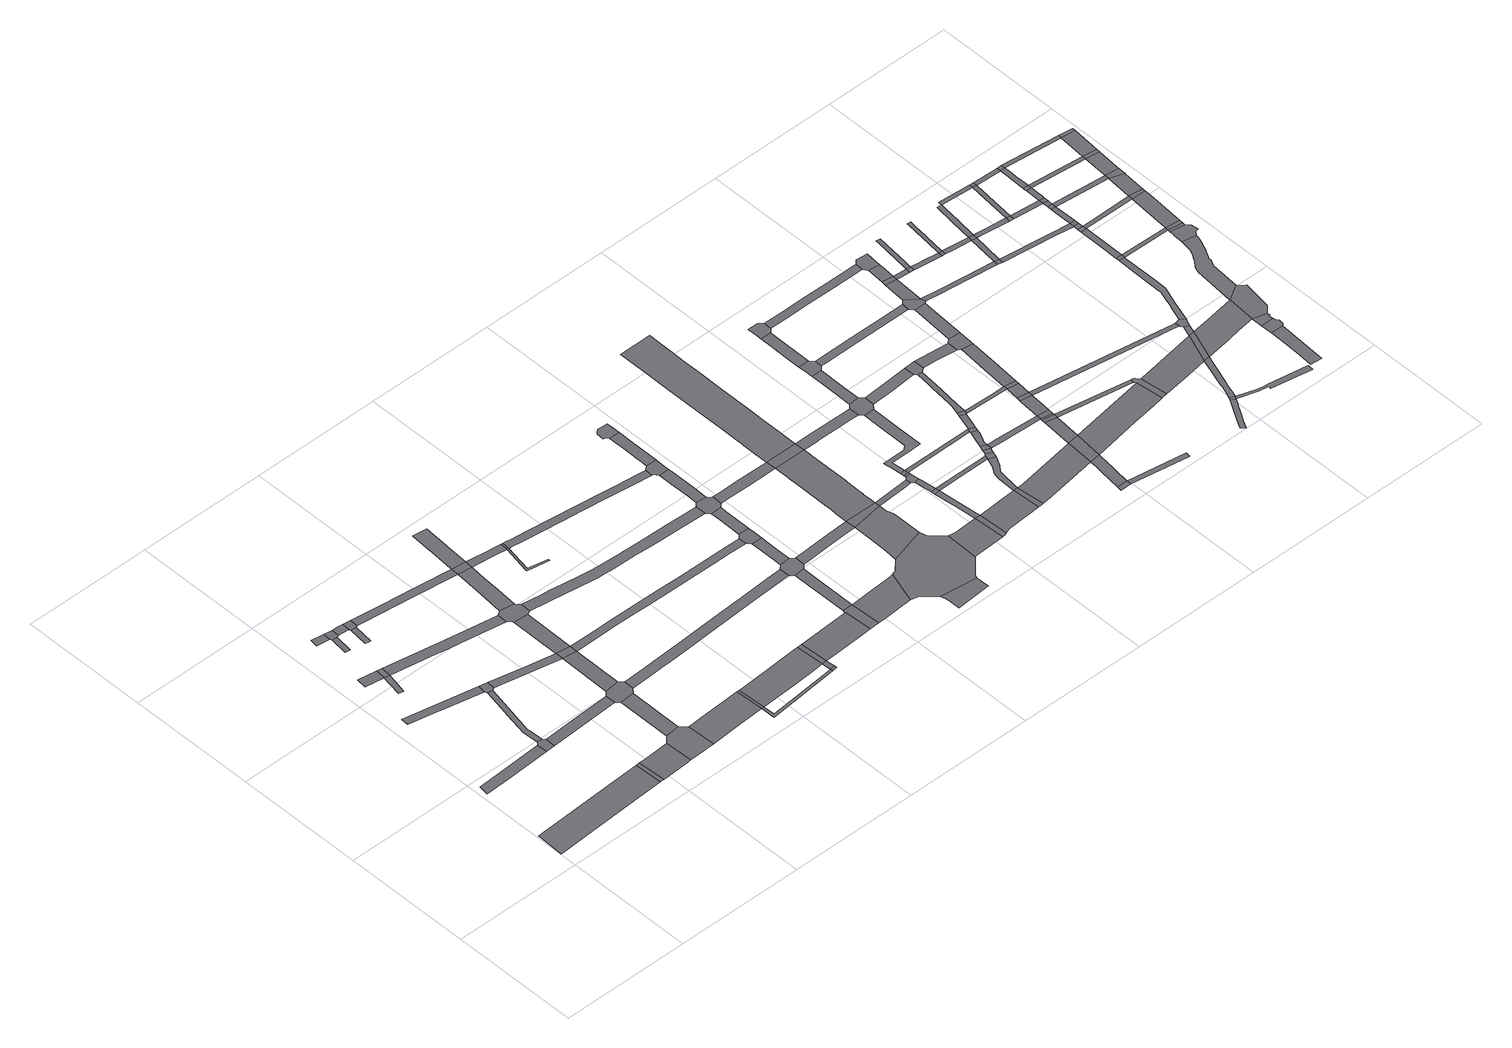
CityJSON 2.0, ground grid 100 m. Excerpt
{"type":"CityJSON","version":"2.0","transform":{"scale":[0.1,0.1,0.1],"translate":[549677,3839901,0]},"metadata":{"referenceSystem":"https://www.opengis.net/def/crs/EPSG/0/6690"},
"CityObjects":{
"road1":{"type":"Road","attributes":{"function":"2","RoadStructureAttribute.sectionType":"1"},"geometry":[{"type":"MultiSurface","lod":"1","boundaries":[[[0,1,2,3,4,5,6]]]}]},
"road2":{"type":"Road","attributes":{"RoadStructureAttribute.sectionType":"1"},"geometry":[{"type":"MultiSurface","lod":"1","boundaries":[[[7,8,9,10,11,12,13]]]}]},
"road3":{"type":"Road","attributes":{"RoadStructureAttribute.sectionType":"1"},"geometry":[{"type":"MultiSurface","lod":"1","boundaries":[[[14,15,16,17]]]}]},
"road4":{"type":"Road","attributes":{"RoadStructureAttribute.sectionType":"1"},"geometry":[{"type":"MultiSurface","lod":"1","boundaries":[[[18,19,20,21,22,23,24,25]]]}]},
"road5":{"type":"Road","geometry":[{"type":"MultiSurface","lod":"1","boundaries":[[[16,26,27,28,29,30,31]]]}]},
"road6":{"type":"Road","geometry":[{"type":"MultiSurface","lod":"1","boundaries":[[[32,33,7,13,34,35,36,37,38]]]}]},
"road7":{"type":"Road","geometry":[{"type":"MultiSurface","lod":"1","boundaries":[[[17,16,31,39]]]}]},
"road8":{"type":"Road","geometry":[{"type":"MultiSurface","lod":"1","boundaries":[[[40,0,6,41]]]}]},
"road9":{"type":"Road","attributes":{"RoadStructureAttribute.sectionType":"1"},"geometry":[{"type":"MultiSurface","lod":"1","boundaries":[[[42,43,44,45]]]}]},
"road10":{"type":"Road","attributes":{"RoadStructureAttribute.sectionType":"1"},"geometry":[{"type":"MultiSurface","lod":"1","boundaries":[[[46,47,48,49,50,51,32,38,52,53,54,55,56]]]}]},
"road11":{"type":"Road","geometry":[{"type":"MultiSurface","lod":"1","boundaries":[[[57,58,59,60,61]]]}]},
"road12":{"type":"Road","geometry":[{"type":"MultiSurface","lod":"1","boundaries":[[[45,44,57,61,62,63]]]}]},
"road13":{"type":"Road","attributes":{"function":"2","RoadStructureAttribute.sectionType":"1"},"geometry":[{"type":"MultiSurface","lod":"1","boundaries":[[[64,65,66,40,41,67,68,69,70]]]}]},
"road14":{"type":"Road","attributes":{"RoadStructureAttribute.sectionType":"1"},"geometry":[{"type":"MultiSurface","lod":"1","boundaries":[[[71,63,62,72,73,74]]]}]},
"road15":{"type":"Road","geometry":[{"type":"MultiSurface","lod":"1","boundaries":[[[25,24,75,46,56,76,77]]]}]},
"road16":{"type":"Road","geometry":[{"type":"MultiSurface","lod":"1","boundaries":[[[78,79,80,81,82]]]}]},
"road17":{"type":"Road","attributes":{"RoadStructureAttribute.sectionType":"1"},"geometry":[{"type":"MultiSurface","lod":"1","boundaries":[[[83,84,35,34,85]]]}]},
"road18":{"type":"Road","geometry":[{"type":"MultiSurface","lod":"1","boundaries":[[[74,73,78,82,86,87]]]}]},
"road19":{"type":"Road","attributes":{"RoadStructureAttribute.sectionType":"1"},"geometry":[{"type":"MultiSurface","lod":"1","boundaries":[[[88,39,31,89,90,91,92,93,94,95,96,97]]]}]},
"road20":{"type":"Road","geometry":[{"type":"MultiSurface","lod":"1","boundaries":[[[98,99,100,64,70,101,102,103,104,105]]]}]},
"road21":{"type":"Road","attributes":{"RoadStructureAttribute.sectionType":"1"},"geometry":[{"type":"MultiSurface","lod":"1","boundaries":[[[106,77,76,107,108,109,110]]]}]},
"road22":{"type":"Road","attributes":{"RoadStructureAttribute.sectionType":"1"},"geometry":[{"type":"MultiSurface","lod":"1","boundaries":[[[111,112,99,98]]]}]},
"road23":{"type":"Road","geometry":[{"type":"MultiSurface","lod":"1","boundaries":[[[113,114,115,116,83,85,117,112,111,118,119]]]}]},
"road24":{"type":"Road","attributes":{"RoadStructureAttribute.sectionType":"1"},"geometry":[{"type":"MultiSurface","lod":"1","boundaries":[[[120,121,122,123,124,125,87,86,126,127,128,129,130,131,132]]]}]},
"road25":{"type":"Road","attributes":{"RoadStructureAttribute.sectionType":"1"},"geometry":[{"type":"MultiSurface","lod":"1","boundaries":[[[109,114,113,133]]]}]},
"road26":{"type":"Road","attributes":{"function":"2","RoadStructureAttribute.sectionType":"1"},"geometry":[{"type":"MultiSurface","lod":"1","boundaries":[[[134,135,136,105,104,137,138,139,140,141]]]}]},
"road27":{"type":"Road","geometry":[{"type":"MultiSurface","lod":"1","boundaries":[[[110,109,133,142]]]}]},
"road28":{"type":"Road","attributes":{"RoadStructureAttribute.sectionType":"1"},"geometry":[{"type":"MultiSurface","lod":"1","boundaries":[[[143,144,110,142,145]]]}]},
"road29":{"type":"Road","geometry":[{"type":"MultiSurface","lod":"1","boundaries":[[[146,97,96,147,148,143,145,149,150,151,152]]]}]},
"road30":{"type":"Road","geometry":[{"type":"MultiSurface","lod":"1","boundaries":[[[153,134,141,154]]]}]},
"road31":{"type":"Road","attributes":{"RoadStructureAttribute.sectionType":"1"},"geometry":[{"type":"MultiSurface","lod":"1","boundaries":[[[131,155,146,152,156,157,158,159,160,161,162]]]}]},
"road32":{"type":"Road","geometry":[{"type":"MultiSurface","lod":"1","boundaries":[[[132,131,162,163]]]}]},
"road33":{"type":"Road","attributes":{"RoadStructureAttribute.sectionType":"1"},"geometry":[{"type":"MultiSurface","lod":"1","boundaries":[[[164,165,166,167,132,163,168,169,170]]]}]},
"road34":{"type":"Road","attributes":{"RoadStructureAttribute.sectionType":"1"},"geometry":[{"type":"MultiSurface","lod":"1","boundaries":[[[171,154,141,172,173,174]]]}]},
"road35":{"type":"Road","attributes":{"function":"2","RoadStructureAttribute.sectionType":"1"},"geometry":[{"type":"MultiSurface","lod":"1","boundaries":[[[175,176,177,178,153,154,179,180,181,182,183]]]}]},
"road36":{"type":"Road","attributes":{"RoadStructureAttribute.sectionType":"1"},"geometry":[{"type":"MultiSurface","lod":"1","boundaries":[[[163,162,184,185,186,187,188,189,190,191,192]]]}]},
"road37":{"type":"Road","attributes":{"RoadStructureAttribute.sectionType":"1"},"geometry":[{"type":"MultiSurface","lod":"1","boundaries":[[[193,194,195,196,197,198,199,200,119,118,201,202,203,204,205,206,207,208,209]]]}]},
"road38":{"type":"Road","geometry":[{"type":"MultiSurface","lod":"1","boundaries":[[[187,210,211,212,213,214,215,216]]]}]},
"road39":{"type":"Road","geometry":[{"type":"MultiSurface","lod":"1","boundaries":[[[188,187,216,217]]]}]},
"road40":{"type":"Road","geometry":[{"type":"MultiSurface","lod":"1","boundaries":[[[218,174,173,219]]]}]},
"road41":{"type":"Road","attributes":{"RoadStructureAttribute.sectionType":"1"},"geometry":[{"type":"MultiSurface","lod":"1","boundaries":[[[220,183,174,218]]]}]},
"road42":{"type":"Road","attributes":{"RoadStructureAttribute.sectionType":"1"},"geometry":[{"type":"MultiSurface","lod":"1","boundaries":[[[221,222,223,224,225,226,227,142,133,228,229,230,231,232,233,234,235,236,237,238]]]}]},
"road43":{"type":"Road","geometry":[{"type":"MultiSurface","lod":"1","boundaries":[[[239,175,183,220]]]}]},
"road44":{"type":"Road","attributes":{"RoadStructureAttribute.sectionType":"1"},"geometry":[{"type":"MultiSurface","lod":"1","boundaries":[[[240,241,242,243,244,245,246,247,248,249,250,251,151,150,252,253,254,255,256,257,258,259,260,261,262,263,264,265,266]]]}]},
"road45":{"type":"Road","attributes":{"function":"2","RoadStructureAttribute.sectionType":"1"},"geometry":[{"type":"MultiSurface","lod":"1","boundaries":[[[267,268,239,220,269,270,271]]]}]},
"road46":{"type":"Road","attributes":{"RoadStructureAttribute.sectionType":"1"},"geometry":[{"type":"MultiSurface","lod":"1","boundaries":[[[272,273,274,275,276,277,278,279,217,216,280,281,282,283,284,285,286,287,288,289,290,291]]]}]},
"road47":{"type":"Road","geometry":[{"type":"MultiSurface","lod":"1","boundaries":[[[292,293,267,271,294,295]]]}]},
"road48":{"type":"Road","attributes":{"RoadStructureAttribute.sectionType":"1"},"geometry":[{"type":"MultiSurface","lod":"1","boundaries":[[[296,297,298,299,300,301,302,292,295]]]}]},
"road49":{"type":"Road","geometry":[{"type":"MultiSurface","lod":"1","boundaries":[[[303,304,193,209,299,298,305,306]]]}]},
"road50":{"type":"Road","attributes":{"function":"2","RoadStructureAttribute.sectionType":"1"},"geometry":[{"type":"MultiSurface","lod":"1","boundaries":[[[307,308,309,310,295,294,311,312,313,314,315]]]}]},
"road51":{"type":"Road","attributes":{"RoadStructureAttribute.sectionType":"1"},"geometry":[{"type":"MultiSurface","lod":"1","boundaries":[[[316,317,318,304,303,319,320]]]}]},
"road52":{"type":"Road","geometry":[{"type":"MultiSurface","lod":"1","boundaries":[[[321,238,237,316,320,322,323]]]}]},
"road53":{"type":"Road","attributes":{"RoadStructureAttribute.sectionType":"1"},"geometry":[{"type":"MultiSurface","lod":"1","boundaries":[[[324,325,326,327,321,323]]]}]},
"road54":{"type":"Road","geometry":[{"type":"MultiSurface","lod":"1","boundaries":[[[328,329,266,265,326,325,330,331,332,333]]]}]},
"road55":{"type":"Road","attributes":{"RoadStructureAttribute.sectionType":"1"},"geometry":[{"type":"MultiSurface","lod":"1","boundaries":[[[334,335,336,306,305,337,338,339,340]]]}]},
"road56":{"type":"Road","attributes":{"RoadStructureAttribute.sectionType":"1"},"geometry":[{"type":"MultiSurface","lod":"1","boundaries":[[[341,342,343,328,333,344,345,346,347,348]]]}]},
"road57":{"type":"Road","geometry":[{"type":"MultiSurface","lod":"1","boundaries":[[[349,291,290,350,341,348,351,352]]]}]},
"road58":{"type":"Road","attributes":{"RoadStructureAttribute.sectionType":"1"},"geometry":[{"type":"MultiSurface","lod":"1","boundaries":[[[353,354,355,356,357]]]}]},
"road59":{"type":"Road","geometry":[{"type":"MultiSurface","lod":"1","boundaries":[[[358,359,360,361,362,363,364,315,314,365,366,353,357,367,368,369]]]}]},
"road60":{"type":"Road","attributes":{"RoadStructureAttribute.sectionType":"1"},"geometry":[{"type":"MultiSurface","lod":"1","boundaries":[[[370,371,372,373,374,349,352,375,376]]]}]},
"road61":{"type":"Road","geometry":[{"type":"MultiSurface","lod":"1","boundaries":[[[377,378,379,380,381,370,376,382,383,384]]]}]},
"road62":{"type":"Road","attributes":{"RoadStructureAttribute.sectionType":"1"},"geometry":[{"type":"MultiSurface","lod":"1","boundaries":[[[385,386,387,332,331,388,389,390,391,392,393]]]}]},
"road63":{"type":"Road","attributes":{"function":"2","RoadStructureAttribute.sectionType":"1"},"geometry":[{"type":"MultiSurface","lod":"1","boundaries":[[[394,395,396,397,340,398,399,360,359]]]}]},
"road64":{"type":"Road","geometry":[{"type":"MultiSurface","lod":"1","boundaries":[[[334,340,397,400]]]}]},
"road65":{"type":"Road","attributes":{"function":"2","RoadStructureAttribute.sectionType":"1"},"geometry":[{"type":"MultiSurface","lod":"1","boundaries":[[[392,401,402,403,404,405,406,407,408,334,400,409,410,411,412,413,414,415,416,417,418,419,420,421]]]}]},
"road66":{"type":"Road","attributes":{"function":"3","RoadStructureAttribute.sectionType":"1"},"geometry":[{"type":"MultiSurface","lod":"1","boundaries":[[[422,369,368,423,424,425]]]}]},
"road67":{"type":"Road","geometry":[{"type":"MultiSurface","lod":"1","boundaries":[[[393,392,421,426]]]}]},
"road68":{"type":"Road","attributes":{"RoadStructureAttribute.sectionType":"1"},"geometry":[{"type":"MultiSurface","lod":"1","boundaries":[[[427,428,400,397,429,430,431,432]]]}]},
"road69":{"type":"Road","geometry":[{"type":"MultiSurface","lod":"1","boundaries":[[[433,425,424,434,435]]]}]},
"road70":{"type":"Road","attributes":{"RoadStructureAttribute.sectionType":"1"},"geometry":[{"type":"MultiSurface","lod":"1","boundaries":[[[436,437,438,439,440,441,442,425,433]]]}]},
"road71":{"type":"Road","geometry":[{"type":"MultiSurface","lod":"1","boundaries":[[[443,444,440,439]]]}]},
"road72":{"type":"Road","attributes":{"function":"2","RoadStructureAttribute.sectionType":"1"},"geometry":[{"type":"MultiSurface","lod":"1","boundaries":[[[445,446,447,448,449,450,451,452,453,454,455,456,457,393,426,458,459,460,461,462,463,464,465,466,467]]]}]},
"road73":{"type":"Road","attributes":{"RoadStructureAttribute.sectionType":"1"},"geometry":[{"type":"MultiSurface","lod":"1","boundaries":[[[468,469,470,471,444,443]]]}]},
"road74":{"type":"Road","geometry":[{"type":"MultiSurface","lod":"1","boundaries":[[[472,473,474,427,432,471,470]]]}]},
"road75":{"type":"Road","attributes":{"RoadStructureAttribute.sectionType":"1"},"geometry":[{"type":"MultiSurface","lod":"1","boundaries":[[[475,476,473,472]]]}]},
"road76":{"type":"Road","geometry":[{"type":"MultiSurface","lod":"1","boundaries":[[[477,478,476,475]]]}]},
"road77":{"type":"Road","attributes":{"function":"3","RoadStructureAttribute.sectionType":"1"},"geometry":[{"type":"MultiSurface","lod":"1","boundaries":[[[479,480,433,435,481,482]]]}]},
"road78":{"type":"Road","attributes":{"RoadStructureAttribute.sectionType":"1"},"geometry":[{"type":"MultiSurface","lod":"1","boundaries":[[[483,484,426,421,485,486,487,488,489,490]]]}]},
"road79":{"type":"Road","attributes":{"RoadStructureAttribute.sectionType":"1"},"geometry":[{"type":"MultiSurface","lod":"1","boundaries":[[[491,443,439,492,493,494]]]}]},
"road80":{"type":"Road","attributes":{"RoadStructureAttribute.sectionType":"1"},"geometry":[{"type":"MultiSurface","lod":"1","boundaries":[[[495,496,497,498,499,500,501,502,503,504,505,506,507,478,477]]]}]},
"road81":{"type":"Road","geometry":[{"type":"MultiSurface","lod":"1","boundaries":[[[508,479,482,509,510]]]}]},
"road82":{"type":"Road","attributes":{"RoadStructureAttribute.sectionType":"1"},"geometry":[{"type":"MultiSurface","lod":"1","boundaries":[[[477,475,511,512]]]}]},
"road83":{"type":"Road","attributes":{"RoadStructureAttribute.sectionType":"1"},"geometry":[{"type":"MultiSurface","lod":"1","boundaries":[[[493,513,514,515,516,517,518,479,508,519,520,521,522]]]}]},
"road84":{"type":"Road","geometry":[{"type":"MultiSurface","lod":"1","boundaries":[[[523,524,490,489,501,500,525,526]]]}]},
"road85":{"type":"Road","geometry":[{"type":"MultiSurface","lod":"1","boundaries":[[[527,528,494,493,522,529]]]}]},
"road86":{"type":"Road","attributes":{"RoadStructureAttribute.sectionType":"1"},"geometry":[{"type":"MultiSurface","lod":"1","boundaries":[[[530,527,529,531]]]}]},
"road87":{"type":"Road","geometry":[{"type":"MultiSurface","lod":"1","boundaries":[[[532,530,531,533,534]]]}]},
"road88":{"type":"Road","attributes":{"RoadStructureAttribute.sectionType":"1"},"geometry":[{"type":"MultiSurface","lod":"1","boundaries":[[[535,536,537,538,524,523,539,540]]]}]},
"road89":{"type":"Road","attributes":{"function":"3","RoadStructureAttribute.sectionType":"1"},"geometry":[{"type":"MultiSurface","lod":"1","boundaries":[[[541,542,508,510,543,544]]]}]},
"road90":{"type":"Road","attributes":{"RoadStructureAttribute.sectionType":"1"},"geometry":[{"type":"MultiSurface","lod":"1","boundaries":[[[545,546,532,534,547,548,549,550]]]}]},
"road91":{"type":"Road","geometry":[{"type":"MultiSurface","lod":"1","boundaries":[[[551,552,553,535,540,554,555,556,557]]]}]},
"road92":{"type":"Road","geometry":[{"type":"MultiSurface","lod":"1","boundaries":[[[512,511,545,550,558,559]]]}]},
"road93":{"type":"Road","geometry":[{"type":"MultiSurface","lod":"1","boundaries":[[[560,561,562,563]]]}]},
"road94":{"type":"Road","attributes":{"RoadStructureAttribute.sectionType":"1"},"geometry":[{"type":"MultiSurface","lod":"1","boundaries":[[[564,565,566,567,552,551,568]]]}]},
"road95":{"type":"Road","attributes":{"RoadStructureAttribute.sectionType":"1"},"geometry":[{"type":"MultiSurface","lod":"1","boundaries":[[[569,559,558,570,571,572]]]}]},
"road96":{"type":"Road","attributes":{"RoadStructureAttribute.sectionType":"1"},"geometry":[{"type":"MultiSurface","lod":"1","boundaries":[[[573,574,526,525,575,576,577]]]}]},
"road97":{"type":"Road","geometry":[{"type":"MultiSurface","lod":"1","boundaries":[[[578,569,572,579,580]]]}]},
"road98":{"type":"Road","attributes":{"RoadStructureAttribute.sectionType":"1"},"geometry":[{"type":"MultiSurface","lod":"1","boundaries":[[[581,582,583,584,585,544,586,587,588,560,563]]]}]},
"road99":{"type":"Road","attributes":{"RoadStructureAttribute.sectionType":"1"},"geometry":[{"type":"MultiSurface","lod":"1","boundaries":[[[589,590,534,533,591,592,593]]]}]},
"road100":{"type":"Road","geometry":[{"type":"MultiSurface","lod":"1","boundaries":[[[594,595,564,568,596,597,598,599]]]}]},
"road101":{"type":"Road","attributes":{"RoadStructureAttribute.sectionType":"1"},"geometry":[{"type":"MultiSurface","lod":"1","boundaries":[[[600,601,602,603,604,578,580,605,606,607,608,609,610]]]}]},
"road102":{"type":"Road","geometry":[{"type":"MultiSurface","lod":"1","boundaries":[[[611,541,544,585]]]}]},
"road103":{"type":"Road","attributes":{"RoadStructureAttribute.sectionType":"1"},"geometry":[{"type":"MultiSurface","lod":"1","boundaries":[[[612,580,579,613,614]]]}]},
"road104":{"type":"Road","attributes":{"RoadStructureAttribute.sectionType":"1"},"geometry":[{"type":"MultiSurface","lod":"1","boundaries":[[[563,562,615,616]]]}]},
"road105":{"type":"Road","attributes":{"RoadStructureAttribute.sectionType":"1"},"geometry":[{"type":"MultiSurface","lod":"1","boundaries":[[[617,618,541,611,619]]]}]},
"road106":{"type":"Road","geometry":[{"type":"MultiSurface","lod":"1","boundaries":[[[620,573,577,600,610,621]]]}]},
"road107":{"type":"Road","geometry":[{"type":"MultiSurface","lod":"1","boundaries":[[[622,617,619,623]]]}]},
"road108":{"type":"Road","attributes":{"RoadStructureAttribute.sectionType":"1"},"geometry":[{"type":"MultiSurface","lod":"1","boundaries":[[[592,622,623,624,625,626]]]}]},
"road109":{"type":"Road","geometry":[{"type":"MultiSurface","lod":"1","boundaries":[[[593,592,626,627]]]}]},
"road110":{"type":"Road","attributes":{"RoadStructureAttribute.sectionType":"1"},"geometry":[{"type":"MultiSurface","lod":"1","boundaries":[[[628,629,593,627,630,631,632,633]]]}]},
"road111":{"type":"Road","attributes":{"RoadStructureAttribute.sectionType":"1"},"geometry":[{"type":"MultiSurface","lod":"1","boundaries":[[[634,635,636,557,556,637,638,639,640,641]]]}]},
"road112":{"type":"Road","geometry":[{"type":"MultiSurface","lod":"1","boundaries":[[[642,628,633,643]]]}]},
"road113":{"type":"Road","attributes":{"RoadStructureAttribute.sectionType":"1"},"geometry":[{"type":"MultiSurface","lod":"1","boundaries":[[[613,644,642,643,645,646]]]}]},
"road114":{"type":"Road","attributes":{"RoadStructureAttribute.sectionType":"1"},"geometry":[{"type":"MultiSurface","lod":"1","boundaries":[[[620,621,647,648,649]]]}]},
"road115":{"type":"Road","geometry":[{"type":"MultiSurface","lod":"1","boundaries":[[[614,613,646,650]]]}]},
"road116":{"type":"Road","attributes":{"RoadStructureAttribute.sectionType":"1"},"geometry":[{"type":"MultiSurface","lod":"1","boundaries":[[[651,652,653,654,655,598,597,656,657,658,659,660]]]}]},
"road117":{"type":"Road","attributes":{"function":"3","RoadStructureAttribute.sectionType":"1"},"geometry":[{"type":"MultiSurface","lod":"1","boundaries":[[[661,611,585,662,663,664,665]]]}]},
"road118":{"type":"Road","attributes":{"RoadStructureAttribute.sectionType":"1"},"geometry":[{"type":"MultiSurface","lod":"1","boundaries":[[[666,667,668,669,670,671,614,650,672,673]]]}]},
"road119":{"type":"Road","attributes":{"RoadStructureAttribute.sectionType":"1"},"geometry":[{"type":"MultiSurface","lod":"1","boundaries":[[[623,619,674,675,676]]]}]},
"road120":{"type":"Road","geometry":[{"type":"MultiSurface","lod":"1","boundaries":[[[677,649,648,666,673,678]]]}]},
"road121":{"type":"Road","attributes":{"RoadStructureAttribute.sectionType":"1"},"geometry":[{"type":"MultiSurface","lod":"1","boundaries":[[[679,680,677,678]]]}]},
"road122":{"type":"Road","geometry":[{"type":"MultiSurface","lod":"1","boundaries":[[[681,682,641,640,683,680,679,684,685,686]]]}]},
"road123":{"type":"Road","attributes":{"RoadStructureAttribute.sectionType":"1"},"geometry":[{"type":"MultiSurface","lod":"1","boundaries":[[[687,681,686,688,689]]]}]},
"road124":{"type":"Road","geometry":[{"type":"MultiSurface","lod":"1","boundaries":[[[690,691,676,675,661,665,692,693]]]}]},
"road125":{"type":"Road","geometry":[{"type":"MultiSurface","lod":"1","boundaries":[[[694,687,689,695]]]}]},
"road126":{"type":"Road","attributes":{"RoadStructureAttribute.sectionType":"1"},"geometry":[{"type":"MultiSurface","lod":"1","boundaries":[[[696,694,695,697,698]]]}]},
"road127":{"type":"Road","attributes":{"RoadStructureAttribute.sectionType":"1"},"geometry":[{"type":"MultiSurface","lod":"1","boundaries":[[[699,700,701,702,703,704,705,706,707,708,709]]]}]},
"road128":{"type":"Road","attributes":{"RoadStructureAttribute.sectionType":"1"},"geometry":[{"type":"MultiSurface","lod":"1","boundaries":[[[643,633,710,711]]]}]},
"road129":{"type":"Road","geometry":[{"type":"MultiSurface","lod":"1","boundaries":[[[712,660,659,713,696,698,714]]]}]},
"road130":{"type":"Road","attributes":{"RoadStructureAttribute.sectionType":"1"},"geometry":[{"type":"MultiSurface","lod":"1","boundaries":[[[715,695,689,716,717,718]]]}]},
"road131":{"type":"Road","geometry":[{"type":"MultiSurface","lod":"1","boundaries":[[[719,699,709,720]]]}]},
"road132":{"type":"Road","geometry":[{"type":"MultiSurface","lod":"1","boundaries":[[[718,717,721,722]]]}]},
"road133":{"type":"Road","attributes":{"RoadStructureAttribute.sectionType":"1"},"geometry":[{"type":"MultiSurface","lod":"1","boundaries":[[[723,724,725,686,685,726,727,728,729]]]}]},
"road134":{"type":"Road","attributes":{"RoadStructureAttribute.sectionType":"1"},"geometry":[{"type":"MultiSurface","lod":"1","boundaries":[[[730,731,732,718,722,733,734]]]}]},
"road135":{"type":"Road","attributes":{"function":"3","RoadStructureAttribute.sectionType":"1"},"geometry":[{"type":"MultiSurface","lod":"1","boundaries":[[[735,736,693,692,737,738,739,740]]]}]},
"road136":{"type":"Road","attributes":{"RoadStructureAttribute.sectionType":"1"},"geometry":[{"type":"MultiSurface","lod":"1","boundaries":[[[741,742,722,721,743,744,745]]]}]},
"road137":{"type":"Road","attributes":{"RoadStructureAttribute.sectionType":"1"},"geometry":[{"type":"MultiSurface","lod":"1","boundaries":[[[746,747,748,749,750,751,752,753,740,754,755,756,757,758,759,719,720]]]}]},
"road138":{"type":"Road","geometry":[{"type":"MultiSurface","lod":"1","boundaries":[[[745,744,760,761]]]}]},
"road139":{"type":"Road","attributes":{"RoadStructureAttribute.sectionType":"1"},"geometry":[{"type":"MultiSurface","lod":"1","boundaries":[[[762,763,764,720,709,765,766,767,768,769,770]]]}]},
"road140":{"type":"Road","attributes":{"RoadStructureAttribute.sectionType":"1"},"geometry":[{"type":"MultiSurface","lod":"1","boundaries":[[[771,772,773,774,745,761,775,776,777]]]}]},
"road141":{"type":"Road","geometry":[{"type":"MultiSurface","lod":"1","boundaries":[[[778,735,740,753]]]}]},
"road142":{"type":"Road","attributes":{"RoadStructureAttribute.sectionType":"1"},"geometry":[{"type":"MultiSurface","lod":"1","boundaries":[[[779,761,760,780,781,782]]]}]},
"road143":{"type":"Road","geometry":[{"type":"MultiSurface","lod":"1","boundaries":[[[729,728,783,784,785]]]}]},
"road144":{"type":"Road","attributes":{"RoadStructureAttribute.sectionType":"1"},"geometry":[{"type":"MultiSurface","lod":"1","boundaries":[[[781,729,785,786,787]]]}]},
"road145":{"type":"Road","attributes":{"RoadStructureAttribute.sectionType":"1"},"geometry":[{"type":"MultiSurface","lod":"1","boundaries":[[[788,789,790,735,778,791]]]}]},
"road146":{"type":"Road","geometry":[{"type":"MultiSurface","lod":"1","boundaries":[[[792,793,794,711,710,795,788,791,796,797,798,799]]]}]},
"road147":{"type":"Road","geometry":[{"type":"MultiSurface","lod":"1","boundaries":[[[782,781,787,800]]]}]},
"road148":{"type":"Road","attributes":{"function":"3","RoadStructureAttribute.sectionType":"1"},"geometry":[{"type":"MultiSurface","lod":"1","boundaries":[[[801,802,803,778,753,804,805,806,807]]]}]},
"road149":{"type":"Road","attributes":{"RoadStructureAttribute.sectionType":"1"},"geometry":[{"type":"MultiSurface","lod":"1","boundaries":[[[808,809,782,800,810,811,812,813]]]}]},
"road150":{"type":"Road","attributes":{"RoadStructureAttribute.sectionType":"1"},"geometry":[{"type":"MultiSurface","lod":"1","boundaries":[[[814,815,800,787,816,817,818]]]}]},
"road151":{"type":"Road","attributes":{"RoadStructureAttribute.sectionType":"1"},"geometry":[{"type":"MultiSurface","lod":"1","boundaries":[[[819,820,821,822,823,824,825,826,827,828,792,799,829,830,831,832,833,834,835,836]]]}]},
"road152":{"type":"Road","attributes":{"RoadStructureAttribute.sectionType":"1"},"geometry":[{"type":"MultiSurface","lod":"1","boundaries":[[[837,785,784,838,839,840,841]]]}]},
"road153":{"type":"Road","attributes":{"RoadStructureAttribute.sectionType":"1"},"geometry":[{"type":"MultiSurface","lod":"1","boundaries":[[[842,843,844,845,846,847]]]}]},
"road154":{"type":"Road","geometry":[{"type":"MultiSurface","lod":"1","boundaries":[[[848,842,847,849,850,851,852,853,854,855]]]}]},
"road155":{"type":"Road","geometry":[{"type":"MultiSurface","lod":"1","boundaries":[[[818,817,856,857]]]}]},
"road156":{"type":"Road","attributes":{"RoadStructureAttribute.sectionType":"1"},"geometry":[{"type":"MultiSurface","lod":"1","boundaries":[[[807,848,855,858,859,860,861,862]]]}]},
"road157":{"type":"Road","attributes":{"RoadStructureAttribute.sectionType":"1"},"geometry":[{"type":"MultiSurface","lod":"1","boundaries":[[[863,813,864,865]]]}]},
"road158":{"type":"Road","geometry":[{"type":"MultiSurface","lod":"1","boundaries":[[[866,867,819,836]]]}]},
"road159":{"type":"Road","attributes":{"RoadStructureAttribute.sectionType":"1"},"geometry":[{"type":"MultiSurface","lod":"1","boundaries":[[[864,868,818,857,869,870]]]}]},
"road160":{"type":"Road","attributes":{"RoadStructureAttribute.sectionType":"1"},"geometry":[{"type":"MultiSurface","lod":"1","boundaries":[[[871,872,873,874,875,867,866]]]}]},
"road161":{"type":"Road","geometry":[{"type":"MultiSurface","lod":"1","boundaries":[[[876,877,801,807,862,878,879,880,881]]]}]},
"road162":{"type":"Road","attributes":{"RoadStructureAttribute.sectionType":"1"},"geometry":[{"type":"MultiSurface","lod":"1","boundaries":[[[857,856,882,883]]]}]},
"road163":{"type":"Road","geometry":[{"type":"MultiSurface","lod":"1","boundaries":[[[884,873,872,885]]]}]},
"road164":{"type":"Road","geometry":[{"type":"MultiSurface","lod":"1","boundaries":[[[865,864,870,886]]]}]},
"road165":{"type":"Road","attributes":{"RoadStructureAttribute.sectionType":"1"},"geometry":[{"type":"MultiSurface","lod":"1","boundaries":[[[840,887,884,885,888]]]}]},
"road166":{"type":"Road","geometry":[{"type":"MultiSurface","lod":"1","boundaries":[[[841,840,888,889]]]}]},
"road167":{"type":"Road","attributes":{"RoadStructureAttribute.sectionType":"1"},"geometry":[{"type":"MultiSurface","lod":"1","boundaries":[[[890,891,892,841,889]]]}]},
"road168":{"type":"Road","geometry":[{"type":"MultiSurface","lod":"1","boundaries":[[[893,894,891,890]]]}]},
"road169":{"type":"Road","attributes":{"RoadStructureAttribute.sectionType":"1"},"geometry":[{"type":"MultiSurface","lod":"1","boundaries":[[[866,836,895,896]]]}]},
"road170":{"type":"Road","attributes":{"RoadStructureAttribute.sectionType":"1"},"geometry":[{"type":"MultiSurface","lod":"1","boundaries":[[[897,894,893,898,899]]]}]},
"road171":{"type":"Road","geometry":[{"type":"MultiSurface","lod":"1","boundaries":[[[883,882,897,899,900,901]]]}]},
"road172":{"type":"Road","attributes":{"RoadStructureAttribute.sectionType":"1"},"geometry":[{"type":"MultiSurface","lod":"1","boundaries":[[[902,903,904,905,906,907,908,909,910,911,912,801,877,913,914,915,916,917,918,919,920,921,922]]]}]},
"road173":{"type":"Road","attributes":{"RoadStructureAttribute.sectionType":"1"},"geometry":[{"type":"MultiSurface","lod":"1","boundaries":[[[886,870,923,924]]]}]},
"road174":{"type":"Road","attributes":{"RoadStructureAttribute.sectionType":"1"},"geometry":[{"type":"MultiSurface","lod":"1","boundaries":[[[925,926,927,883,901,928,929,930,931,932]]]}]},
"road175":{"type":"Road","geometry":[{"type":"MultiSurface","lod":"1","boundaries":[[[933,934,925,932,935]]]}]},
"road176":{"type":"Road","attributes":{"RoadStructureAttribute.sectionType":"1"},"geometry":[{"type":"MultiSurface","lod":"1","boundaries":[[[936,937,938,939,940,923,941,942,943,933,935]]]}]},
"road177":{"type":"Road","attributes":{"RoadStructureAttribute.sectionType":"1"},"geometry":[{"type":"MultiSurface","lod":"1","boundaries":[[[944,885,872,945,946,947]]]}]},
"road178":{"type":"Road","geometry":[{"type":"MultiSurface","lod":"1","boundaries":[[[948,924,923,940]]]}]},
"road179":{"type":"Road","attributes":{"RoadStructureAttribute.sectionType":"1"},"geometry":[{"type":"MultiSurface","lod":"1","boundaries":[[[893,890,949,950]]]}]},
"road180":{"type":"Road","geometry":[{"type":"MultiSurface","lod":"1","boundaries":[[[951,952,953,954,902,922,955,956,957,958,959,960]]]}]},
"road181":{"type":"Road","attributes":{"RoadStructureAttribute.sectionType":"1"},"geometry":[{"type":"MultiSurface","lod":"1","boundaries":[[[895,961,962,951,960,963]]]}]},
"road182":{"type":"Road","geometry":[{"type":"MultiSurface","lod":"1","boundaries":[[[896,895,963,964]]]}]},
"road183":{"type":"Road","attributes":{"RoadStructureAttribute.sectionType":"1"},"geometry":[{"type":"MultiSurface","lod":"1","boundaries":[[[935,932,965,966]]]}]},
"road184":{"type":"Road","attributes":{"RoadStructureAttribute.sectionType":"1"},"geometry":[{"type":"MultiSurface","lod":"1","boundaries":[[[946,967,968,896,964,969,970]]]}]},
"road185":{"type":"Road","geometry":[{"type":"MultiSurface","lod":"1","boundaries":[[[947,946,970,971,972]]]}]},
"road186":{"type":"Road","attributes":{"RoadStructureAttribute.sectionType":"1"},"geometry":[{"type":"MultiSurface","lod":"1","boundaries":[[[948,940,973,974]]]}]},
"road187":{"type":"Road","attributes":{"RoadStructureAttribute.sectionType":"1"},"geometry":[{"type":"MultiSurface","lod":"1","boundaries":[[[949,975,976,947,972,977,978]]]}]},
"road188":{"type":"Road","geometry":[{"type":"MultiSurface","lod":"1","boundaries":[[[950,949,978,979]]]}]},
"road189":{"type":"Road","attributes":{"RoadStructureAttribute.sectionType":"1"},"geometry":[{"type":"MultiSurface","lod":"1","boundaries":[[[965,980,981,982,950,979,983,984]]]}]},
"road190":{"type":"Road","geometry":[{"type":"MultiSurface","lod":"1","boundaries":[[[966,965,984,985]]]}]},
"road191":{"type":"Road","attributes":{"RoadStructureAttribute.sectionType":"1"},"geometry":[{"type":"MultiSurface","lod":"1","boundaries":[[[973,966,985,986]]]}]},
"road192":{"type":"Road","geometry":[{"type":"MultiSurface","lod":"1","boundaries":[[[974,973,986,987]]]}]}
},
"vertices":[
[914,402,0],[504,381,0],[16,354,0],[7,134,0],[16,135,0],[433,157,0],[922,185,0],
[588,968,0],[578,967,0],[236,950,0],[58,941,0],[44,861,0],[240,871,0],[591,889,0],
[165,2195,0],[156,2115,0],[302,2091,0],[311,2170,0],
[659,1626,0],[122,1737,0],[115,1677,0],[356,1627,0],[357,1627,0],[663,1563,0],[678,1560,0],[686,1621,0],
[291,2032,0],[271,1923,0],[289,1920,0],[308,1916,0],[330,2025,0],[342,2084,0],
[607,992,0],[607,989,0],[662,892,0],[663,971,0],[661,974,0],[647,985,0],[647,989,0],
[351,2164,0],
[945,404,0],[954,187,0],
[200,2661,0],[190,2601,0],[294,2588,0],[299,2649,0],
[687,1540,0],[653,1372,0],[638,1299,0],[599,1113,0],[598,1112,0],[603,1050,0],[643,1051,0],[639,1113,0],[638,1120,0],[676,1299,0],[724,1533,0],
[302,2575,0],[285,2434,0],[305,2431,0],[324,2429,0],[342,2571,0],
[357,2580,0],[362,2641,0],
[1197,418,0],[1127,414,0],[988,406,0],[957,187,0],[1144,197,0],[1150,197,0],[1205,200,0],
[409,2636,0],[438,2570,0],[443,2569,0],[448,2631,0],
[684,1546,0],[745,1546,0],[753,1607,0],
[451,2557,0],[433,2406,0],[453,2403,0],[474,2401,0],[492,2552,0],
[1214,999,0],[949,986,0],[1217,921,0],
[505,2562,0],[510,2624,0],
[826,2083,0],[694,2024,0],[741,2016,0],[856,1997,0],[857,1997,0],[887,1991,0],[1123,1951,0],[1125,1951,0],[1222,1934,0],[1227,2015,0],
[1353,477,0],[1244,468,0],[1204,426,0],[1274,203,0],[1330,205,0],[1342,206,0],[1413,210,0],[1403,431,0],
[1025,1551,0],[805,1535,0],[1247,1444,0],[1252,1443,0],[1254,1505,0],
[1357,899,0],[1246,893,0],
[1359,1043,0],[1247,1031,0],[1245,1029,0],[1216,999,0],[1218,920,0],[1387,933,0],[1391,1012,0],
[1278,2532,0],[1091,2554,0],[1059,2558,0],[836,2584,0],[816,2586,0],[642,2608,0],[754,2532,0],[764,2531,0],[1020,2500,0],[1197,2478,0],[1298,2466,0],[1301,2466,0],[1303,2528,0],
[1364,1430,0],
[1848,456,0],[1708,447,0],[1580,440,0],[1582,221,0],[1673,226,0],[1685,227,0],[1687,227,0],[1857,236,0],
[1364,1491,0],
[1257,1899,0],[1254,1514,0],[1370,1891,0],
[1263,2038,0],[1231,1933,0],[1253,1904,0],[1392,1902,0],[1402,1907,0],[1403,1988,0],[1375,2021,0],
[1868,457,0],[1877,237,0],
[1285,2273,0],[1391,2227,0],[1391,2239,0],[1392,2251,0],[1394,2274,0],[1398,2329,0],[1408,2444,0],[1409,2453,0],
[1414,2515,0],
[1334,2924,0],[1325,2810,0],[1316,2696,0],[1304,2537,0],[1427,2696,0],[1428,2711,0],[1443,2909,0],
[1883,145,0],[1863,122,0],[2428,178,0],[2426,198,0],
[2411,489,0],[2392,488,0],[2130,472,0],[1916,459,0],[1887,237,0],[1986,243,0],[2150,251,0],[2350,265,0],[2420,270,0],
[1560,2436,0],[1621,2427,0],[1673,2420,0],[1685,2418,0],[1690,2480,0],[1658,2484,0],[1559,2496,0],[1471,2508,0],[1415,2515,0],
[2827,1090,0],[2714,1085,0],[2521,1074,0],[2323,1062,0],[2083,1049,0],[1871,1036,0],[1660,1025,0],[1574,1020,0],[1575,942,0],[1663,947,0],[1734,951,0],[1884,959,0],[2096,972,0],[2288,982,0],[2477,992,0],[2660,1003,0],[2829,1012,0],
[1644,2205,0],[1641,2190,0],[1813,2156,0],[1814,2164,0],[1815,2171,0],[1660,2203,0],[1700,2418,0],
[1705,2478,0],
[2465,203,0],[2467,183,0],
[2458,274,0],
[2731,1476,0],[2548,1477,0],[2319,1481,0],[2117,1484,0],[1877,1488,0],[1702,1490,0],[1569,1490,0],[1570,1431,0],[1668,1431,0],[1763,1429,0],[1880,1427,0],[1986,1426,0],[2165,1423,0],[2353,1420,0],[2543,1418,0],[2692,1416,0],[2833,1415,0],[2830,1474,0],
[2449,491,0],
[2720,1879,0],[2573,1885,0],[2401,1890,0],[2250,1896,0],[2213,1898,0],[2193,1898,0],[2045,1904,0],[1963,1908,0],[1860,1921,0],[1727,1940,0],[1621,1957,0],[1565,1964,0],[1529,1888,0],[1530,1888,0],[1566,1882,0],[1761,1854,0],[1885,1836,0],[1933,1829,0],[2008,1826,0],[2029,1825,0],[2167,1820,0],[2247,1817,0],[2292,1815,0],[2443,1808,0],[2629,1802,0],[2832,1793,0],[2832,1875,0],
[2855,514,0],[2616,501,0],[2588,281,0],[2773,291,0],[2864,296,0],
[2750,2352,0],[2608,2369,0],[2465,2386,0],[2282,2408,0],[2097,2430,0],[1897,2454,0],[1761,2471,0],[1739,2474,0],[1710,2417,0],[1711,2417,0],[1818,2404,0],[1970,2385,0],[2126,2367,0],[2283,2348,0],[2484,2324,0],[2617,2308,0],[2718,2297,0],[2793,2288,0],[2825,2284,0],[2830,2344,0],
[2856,538,0],[2856,525,0],[2946,300,0],[2937,537,0],
[2937,663,0],[2937,842,0],[2937,990,0],[2857,983,0],[2857,841,0],[2857,793,0],[2856,602,0],
[2938,1126,0],[2857,1120,0],[2966,1020,0],[2972,1100,0],
[3311,564,0],[3294,558,0],[3186,552,0],[3160,552,0],[3016,304,0],[3167,313,0],[3199,314,0],[3234,316,0],[3313,562,0],
[2858,1384,0],[2858,1300,0],[2859,1179,0],[2938,1240,0],[2939,1383,0],
[2859,1504,0],[2939,1476,0],[2939,1504,0],
[2940,1700,0],[2940,1766,0],[2861,1764,0],[2860,1683,0],
[2861,1910,0],[2859,1906,0],[2951,1775,0],[2970,1791,0],[2972,1872,0],[2941,1898,0],
[3438,1125,0],[3436,1125,0],[3280,1117,0],[3044,1026,0],[3192,1034,0],[3373,1042,0],[3439,1045,0],
[2863,2251,0],[2863,2136,0],[2863,1994,0],[2941,1910,0],[2941,1923,0],[2942,2013,0],[2943,2183,0],[2942,2251,0],
[2863,2370,0],[2838,2282,0],[2942,2290,0],[2943,2368,0],
[3401,208,0],[3412,150,0],[3412,47,0],[3686,69,0],[3683,173,0],
[3720,671,0],[3706,731,0],[3424,653,0],[3340,567,0],[3333,573,0],[3330,571,0],[3329,573,0],[3295,303,0],[3398,208,0],[3697,200,0],[3810,321,0],[3819,581,0],
[2867,2716,0],[2866,2666,0],[2865,2605,0],[2864,2443,0],[2864,2435,0],[2945,2595,0],[2946,2715,0],
[2867,2827,0],[2845,2809,0],[2835,2801,0],[2830,2740,0],[2847,2738,0],[2946,2796,0],[2946,2797,0],[2946,2826,0],
[3339,1869,0],[3187,1871,0],[3061,1871,0],[3063,1790,0],[3202,1790,0],[3300,1789,0],[3442,1788,0],[3444,1788,0],[3442,1868,0],
[3707,946,0],[3703,972,0],[3688,1021,0],[3689,1081,0],[3437,893,0],[3434,745,0],
[3688,1122,0],
[3443,1660,0],[3442,1633,0],[3442,1592,0],[3441,1387,0],[3440,1327,0],[3440,1295,0],[3440,1263,0],[3439,1218,0],[3688,1142,0],[3688,1161,0],[3688,1165,0],[3688,1232,0],[3688,1233,0],[3689,1280,0],[3690,1322,0],[3692,1384,0],[3692,1401,0],[3693,1670,0],[3693,1687,0],[3693,1768,0],[3693,1787,0],
[3872,571,0],[3828,325,0],[4064,338,0],[4054,580,0],
[3692,1869,0],
[3977,1140,0],[3851,1132,0],[3760,1086,0],[3799,1089,0],[3912,1096,0],[3979,1102,0],
[4096,581,0],[4088,340,0],[4105,347,0],
[4095,588,0],[4079,748,0],[4063,919,0],[4062,924,0],[4021,917,0],[4029,847,0],[4040,738,0],
[4061,954,0],[4018,947,0],
[3449,3233,0],[3447,3022,0],[3446,2891,0],[3446,2799,0],[3446,2607,0],[3445,2538,0],[3445,2537,0],[3445,2517,0],[3446,2295,0],[3443,2126,0],[3443,2118,0],[3442,2085,0],[3442,1989,0],[3692,2037,0],[3693,2190,0],[3695,2297,0],[3696,2576,0],[3698,2751,0],[3698,2768,0],[3699,2897,0],[3700,3041,0],[3700,3153,0],[3701,3232,0],
[4059,954,0],[4046,1071,0],[4043,1092,0],[4004,1085,0],
[4035,1164,0],[3995,1162,0],[3994,1160,0],
[4033,1183,0],[3994,1178,0],
[4030,1209,0],[3991,1203,0],
[4410,600,0],[4403,599,0],[4144,362,0],[4420,380,0],
[3947,1868,0],[3811,1868,0],[3811,1788,0],[3826,1788,0],[3971,1787,0],[4083,1787,0],[4168,1786,0],[4167,1865,0],
[4490,955,0],[4312,924,0],[4487,925,0],[4494,955,0],
[4020,1316,0],[4144,1317,0],[4149,1317,0],[4270,1319,0],[4271,1532,0],[4272,1757,0],[4194,1756,0],[4193,1637,0],[4190,1380,0],[4159,1353,0],[3977,1350,0],[3981,1315,0],[3984,1284,0],
[4441,600,0],[4453,382,0],[4465,383,0],
[4574,1186,0],[4581,1211,0],
[4465,858,0],[4443,822,0],[4438,816,0],[4433,810,0],[4422,780,0],[4414,735,0],[4467,787,0],[4500,826,0],[4532,882,0],[4540,902,0],
[4272,1901,0],[4192,1894,0],[4302,1790,0],[4304,1870,0],
[4509,968,0],[4506,966,0],[4555,943,0],
[4521,1005,0],[4569,981,0],
[4534,1042,0],[4577,981,0],[4575,1021,0],
[4197,2248,0],[4196,2164,0],[4194,2013,0],[4193,1895,0],[4274,2055,0],[4277,2248,0],
[4963,677,0],[4493,602,0],[4506,386,0],[4948,454,0],
[4579,1179,0],[4550,1092,0],[4577,1055,0],[4588,1079,0],[4612,1128,0],[4622,1160,0],
[4277,2367,0],[4196,2365,0],[4197,2302,0],[4296,2267,0],[4303,2274,0],[4306,2277,0],[4305,2336,0],
[4631,1193,0],[4589,1211,0],
[4913,168,0],[4909,130,0],[4991,132,0],[4995,167,0],
[4197,2721,0],[4197,2597,0],[4196,2492,0],[4196,2384,0],[4279,2721,0],
[4630,1339,0],[4639,1217,0],[4668,1313,0],[4671,1321,0],
[4676,1896,0],[4543,1886,0],[4445,1799,0],[4475,1801,0],[4680,1815,0],
[4638,1369,0],[4678,1321,0],[4686,1351,0],
[4995,171,0],[5009,287,0],[5013,317,0],[5029,455,0],[5030,466,0],[4941,394,0],[4938,363,0],[4933,327,0],
[4664,1017,0],[4589,1021,0],[4663,977,0],[4987,961,0],[4990,1000,0],
[4198,2843,0],[4197,2765,0],[4300,2742,0],[4309,2751,0],[4309,2812,0],[4279,2842,0],
[4698,1796,0],[4686,1689,0],[4681,1644,0],[4662,1468,0],[4655,1438,0],[4687,1353,0],[4694,1430,0],[4694,1431,0],[4695,1436,0],[4712,1597,0],[4733,1794,0],
[5055,691,0],
[4911,1341,0],[5020,1310,0],[5022,1340,0],
[5443,60,0],[5446,96,0],
[4983,920,0],[4964,688,0],[5074,902,0],
[4766,1902,0],[4766,1821,0],
[4985,944,0],[5077,932,0],
[5076,932,0],[5076,935,0],[5077,948,0],
[5081,987,0],
[5007,1172,0],[5005,1157,0],[5087,1044,0],[5095,1150,0],[5096,1157,0],[5096,1159,0],
[4812,2336,0],[4629,2337,0],[4474,2337,0],[4346,2277,0],[4627,2277,0],[4917,2277,0],[5067,2277,0],[5073,2336,0],
[5010,1207,0],[5100,1194,0],
[5019,1305,0],[5099,1194,0],[5109,1297,0],
[4881,1810,0],[5037,1793,0],[5036,1874,0],
[5112,1327,0],
[5107,2808,0],[4968,2810,0],[4811,2810,0],[4646,2811,0],[4462,2812,0],[4473,2751,0],[4644,2750,0],[4859,2749,0],[5105,2748,0],[5109,2808,0],
[5659,785,0],[5164,488,0],[5405,528,0],[5600,559,0],[5682,572,0],
[5059,1774,0],[5044,1588,0],[5044,1583,0],[5024,1343,0],[5024,1342,0],[5023,1340,0],[5132,1542,0],[5149,1763,0],
[5648,802,0],[5650,802,0],[5653,831,0],
[5069,1902,0],[5159,1894,0],
[5184,2246,0],[5095,2245,0],
[5103,2366,0],[5088,2351,0],[5070,2274,0],[5198,2255,0],[5201,2257,0],[5189,2295,0],
[5115,2538,0],[5190,2312,0],[5203,2528,0],
[5678,824,0],[5675,827,0],[5730,579,0],[5708,793,0],
[5118,2575,0],[5207,2566,0],
[5128,2712,0],[5217,2689,0],[5218,2702,0],
[5986,261,0],[5944,187,0],[5864,46,0],[5855,31,0],[5881,3,0],[5915,63,0],[5949,120,0],[5986,186,0],[5998,205,0],[6017,240,0],[6020,245,0],
[6218,980,0],[6215,1015,0],
[5138,2838,0],[5107,2745,0],[5228,2831,0],
[5287,2560,0],[5241,2525,0],[5309,2520,0],[5313,2558,0],
[5996,285,0],[6031,265,0],
[5344,2516,0],[5345,2553,0],
[5550,2250,0],[5325,2278,0],[5194,2294,0],[5313,2244,0],[5537,2217,0],[5766,2188,0],[5769,2223,0],
[5353,2880,0],[5349,2849,0],[5316,2581,0],[5352,2609,0],[5385,2874,0],
[6200,870,0],[5719,795,0],[5770,586,0],[5907,606,0],[6045,627,0],[6114,638,0],
[5456,2540,0],[5420,2544,0],[5407,2508,0],[5563,2490,0],[5566,2526,0],
[6035,273,0],[6045,302,0],[6070,376,0],[6080,406,0],[6101,466,0],[6108,488,0],[6137,575,0],[6160,643,0],[6076,524,0],[6043,425,0],[6042,417,0],[6040,410,0],[6035,383,0],[6011,322,0],
[5590,2487,0],[5593,2523,0],
[6255,204,0],[6253,204,0],[6186,215,0],[6179,195,0],[6249,183,0],[6251,182,0],[6248,161,0],[6562,107,0],[6566,153,0],
[5605,2856,0],[5603,2844,0],[5586,2691,0],[5580,2638,0],[5613,2688,0],[5627,2810,0],[5632,2854,0],
[6248,877,0],
[5655,2516,0],[5641,2481,0],[5799,2463,0],[5803,2498,0],
[5787,2185,0],[5803,2183,0],[5806,2218,0],
[5808,2233,0],[5836,2458,0],
[6233,956,0],[6229,947,0],[6204,880,0],[6268,938,0],
[6259,1027,0],[6237,1021,0],[6222,1017,0],[6220,977,0],[6284,983,0],[6285,984,0],[6292,990,0],[6295,1000,0],
[5841,2493,0],
[6619,935,0],[6574,928,0],[6431,905,0],[6366,675,0],[6467,691,0],[6576,708,0],[6602,712,0],
[5845,2836,0],[5824,2667,0],[5862,2663,0],[5878,2796,0],[5882,2826,0],[5883,2834,0],
[6077,2466,0],[5918,2484,0],[5903,2451,0],[6094,2429,0],[6101,2463,0],
[6354,1683,0],[6352,1531,0],[6349,1356,0],[6349,1313,0],[6348,1286,0],[6347,1281,0],[6345,1277,0],[6318,1192,0],[6310,1169,0],[6295,1126,0],[6345,1151,0],[6380,1256,0],[6385,1268,0],[6395,1299,0],[6395,1384,0],[6397,1522,0],[6399,1678,0],[6399,1681,0],
[6217,2167,0],[6236,2127,0],[6357,2111,0],[6360,2111,0],[6363,2149,0],
[6602,531,0],[6602,408,0],[6592,259,0],[6585,150,0],[6675,142,0],[6699,531,0],
[6602,621,0],[6712,542,0],[6715,542,0],[6720,585,0],[6717,588,0],[6704,607,0],[6704,612,0],[6701,621,0],
[6128,2425,0],[6131,2461,0],
[6699,629,0],[6698,642,0],[6698,658,0],[6711,657,0],[6706,683,0],
[5887,2864,0],[6138,2814,0],[6140,2844,0],
[6401,1711,0],[6354,1710,0],
[6124,2682,0],[6155,2689,0],[6168,2812,0],
[6401,1823,0],[6403,2043,0],[6359,2038,0],[6357,1854,0],[6356,1796,0],
[6791,964,0],[6740,1007,0],[6726,704,0],[6754,734,0],[6756,736,0],[6792,963,0],
[6362,2399,0],[6364,2436,0],
[6359,2074,0],[6401,2074,0],
[6168,2843,0],
[6359,2091,0],[6401,2111,0],
[6401,2148,0],
[6400,2324,0],[6363,2324,0],[6363,2231,0],
[6403,2358,0],[6363,2354,0],
[6775,1673,0],[6776,1703,0],
[6363,2399,0],[6402,2378,0],[6403,2396,0],
[6404,2415,0],[6405,2433,0],
[6763,1532,0],[6761,1515,0],[6750,1444,0],[6738,1413,0],[6706,1359,0],[6704,1355,0],[6666,1308,0],[6654,1282,0],[6648,1255,0],[6640,1170,0],[6619,942,0],[6760,1240,0],[6787,1290,0],[6778,1296,0],[6813,1360,0],[6827,1387,0],[6832,1398,0],[6849,1437,0],[6862,1476,0],[6868,1500,0],[6871,1517,0],
[6372,2803,0],[6371,2836,0],
[6367,2558,0],[6367,2543,0],[6366,2479,0],[6406,2459,0],[6407,2500,0],[6407,2529,0],[6408,2552,0],[6408,2556,0],
[6368,2588,0],[6368,2570,0],[6409,2587,0],
[6409,2611,0],[6409,2656,0],[6410,2702,0],[6410,2761,0],[6411,2807,0],[6371,2748,0],[6370,2674,0],[6369,2613,0],
[6562,2073,0],[6563,2043,0],[6806,2043,0],[6807,2075,0],
[6409,2837,0],
[6825,2282,0],[6828,2315,0],
[6773,1652,0],[6771,1621,0],[6769,1606,0],[6767,1582,0],[6895,1546,0],[6919,1550,0],[6912,1608,0],[6906,1615,0],[6897,1624,0],[6884,1638,0],
[6775,1668,0],[6774,1664,0],[6886,1659,0],
[6888,1689,0],
[6844,2514,0],[6847,2543,0],
[6805,2039,0],[6777,1705,0],[6913,1989,0],[6916,2036,0],
[6916,2037,0],[6918,2062,0],
[6864,2762,0],[6868,2790,0],
[6825,2280,0],[6808,2075,0],[6932,2234,0],[6933,2243,0],
[6936,2305,0],
[6829,2328,0],[6828,2319,0],[6828,2317,0],[6938,2329,0],[6953,2499,0],
[6955,2529,0],
[6974,2749,0],
[6976,2777,0]
]}
